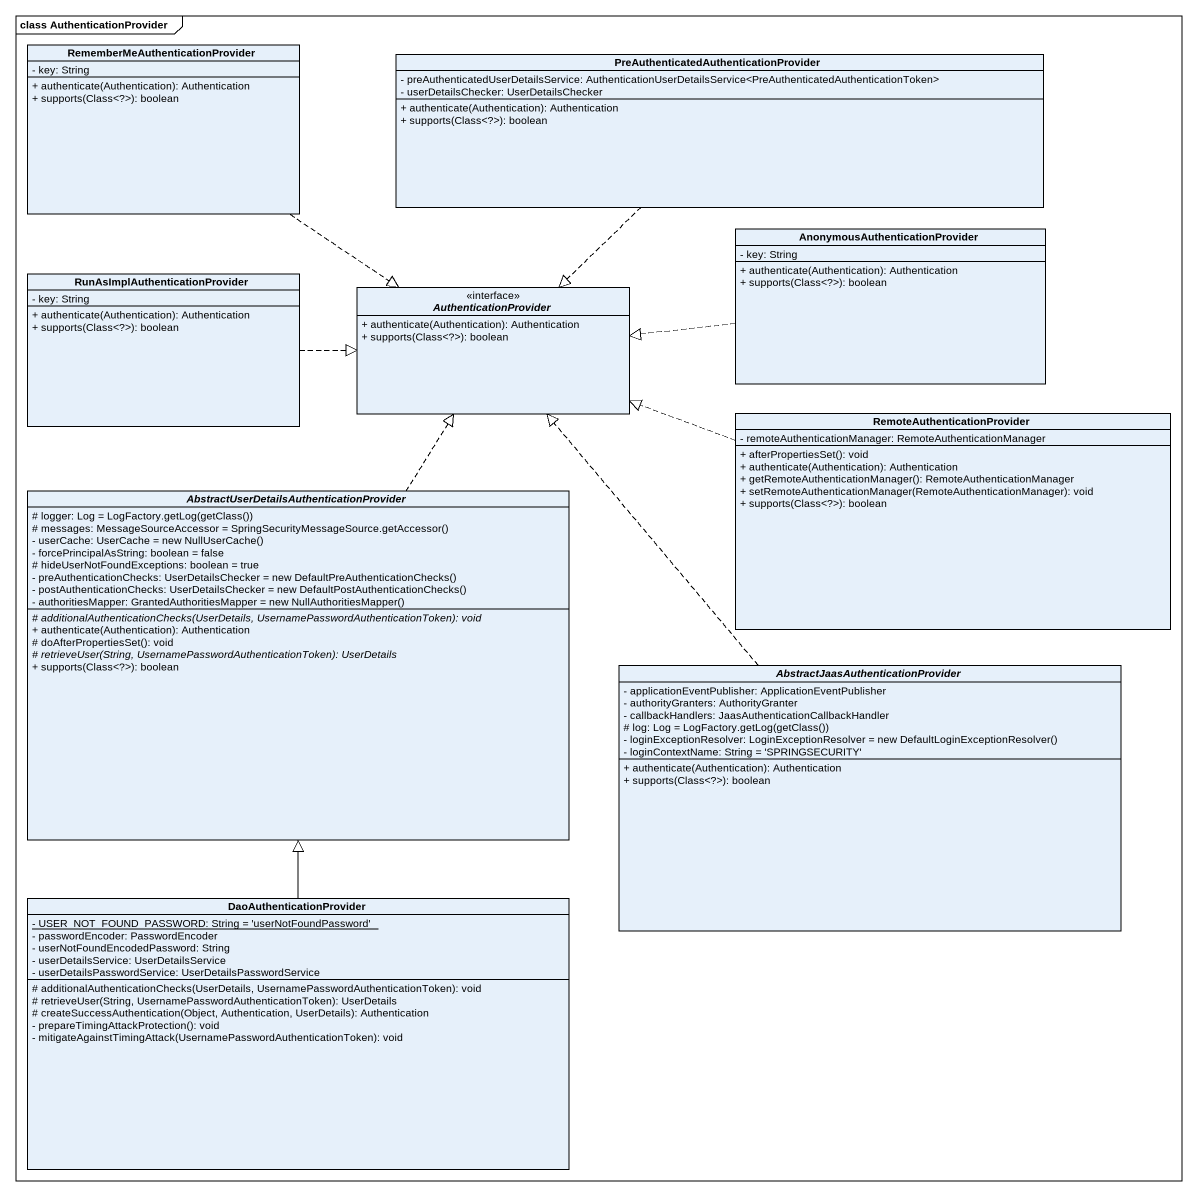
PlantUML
@startuml
mainframe class AuthenticationProvider
hide circle
hide empty members
skinparam classAttributeIconSize 0
class "RememberMeAuthenticationProvider" as RememberMeAuthenticationProv {
  - key: String
  + authenticate(Authentication): Authentication
  + supports(Class<?>): boolean
}
class "PreAuthenticatedAuthenticationProvider" as PreAuthenticatedAuthenticati {
  - preAuthenticatedUserDetailsService: AuthenticationUserDetailsService<PreAuthenticatedAuthenticationToken>
  - userDetailsChecker: UserDetailsChecker
  + authenticate(Authentication): Authentication
  + supports(Class<?>): boolean
}
class "AnonymousAuthenticationProvider" as AnonymousAuthenticationProvi {
  - key: String
  + authenticate(Authentication): Authentication
  + supports(Class<?>): boolean
}
class "RunAsImplAuthenticationProvider" as RunAsImplAuthenticationProvi {
  - key: String
  + authenticate(Authentication): Authentication
  + supports(Class<?>): boolean
}
interface AuthenticationProvider {
  + authenticate(Authentication): Authentication
  + supports(Class<?>): boolean
}
class RemoteAuthenticationProvider {
  - remoteAuthenticationManager: RemoteAuthenticationManager
  + afterPropertiesSet(): void
  + authenticate(Authentication): Authentication
  + getRemoteAuthenticationManager(): RemoteAuthenticationManager
  + setRemoteAuthenticationManager(RemoteAuthenticationManager): void
  + supports(Class<?>): boolean
}
abstract class "AbstractUserDetailsAuthenticationProvider" as AbstractUserDetailsAuthentic {
  {field} # logger: Log = LogFactory.getLog(getClass())
  {field} # messages: MessageSourceAccessor = SpringSecurityMessageSource.getAccessor()
  {field} - userCache: UserCache = new NullUserCache()
  - forcePrincipalAsString: boolean = false
  # hideUserNotFoundExceptions: boolean = true
  {field} - preAuthenticationChecks: UserDetailsChecker = new DefaultPreAuthenticationChecks()
  {field} - postAuthenticationChecks: UserDetailsChecker = new DefaultPostAuthenticationChecks()
  {field} - authoritiesMapper: GrantedAuthoritiesMapper = new NullAuthoritiesMapper()
  {abstract} # additionalAuthenticationChecks(UserDetails, UsernamePasswordAuthenticationToken): void
  + authenticate(Authentication): Authentication
  # doAfterPropertiesSet(): void
  {abstract} # retrieveUser(String, UsernamePasswordAuthenticationToken): UserDetails
  + supports(Class<?>): boolean
}
abstract class "AbstractJaasAuthenticationProvider" as AbstractJaasAuthenticationPr {
  - applicationEventPublisher: ApplicationEventPublisher
  - authorityGranters: AuthorityGranter
  - callbackHandlers: JaasAuthenticationCallbackHandler
  {field} # log: Log = LogFactory.getLog(getClass())
  {field} - loginExceptionResolver: LoginExceptionResolver = new DefaultLoginExceptionResolver()
  - loginContextName: String = 'SPRINGSECURITY'
  + authenticate(Authentication): Authentication
  + supports(Class<?>): boolean
}
class DaoAuthenticationProvider {
  {static} - USER_NOT_FOUND_PASSWORD: String = 'userNotFoundPassword'
  - passwordEncoder: PasswordEncoder
  - userNotFoundEncodedPassword: String
  - userDetailsService: UserDetailsService
  - userDetailsPasswordService: UserDetailsPasswordService
  # additionalAuthenticationChecks(UserDetails, UsernamePasswordAuthenticationToken): void
  # retrieveUser(String, UsernamePasswordAuthenticationToken): UserDetails
  # createSuccessAuthentication(Object, Authentication, UserDetails): Authentication
  - prepareTimingAttackProtection(): void
  - mitigateAgainstTimingAttack(UsernamePasswordAuthenticationToken): void
}
RememberMeAuthenticationProv ..|> AuthenticationProvider
PreAuthenticatedAuthenticati ..|> AuthenticationProvider
AnonymousAuthenticationProvi .left.|> AuthenticationProvider
RunAsImplAuthenticationProvi .right.|> AuthenticationProvider
RemoteAuthenticationProvider .left.|> AuthenticationProvider
AbstractUserDetailsAuthentic .up.|> AuthenticationProvider
AbstractJaasAuthenticationPr .up.|> AuthenticationProvider
DaoAuthenticationProvider -up-|> AbstractUserDetailsAuthentic
@enduml
